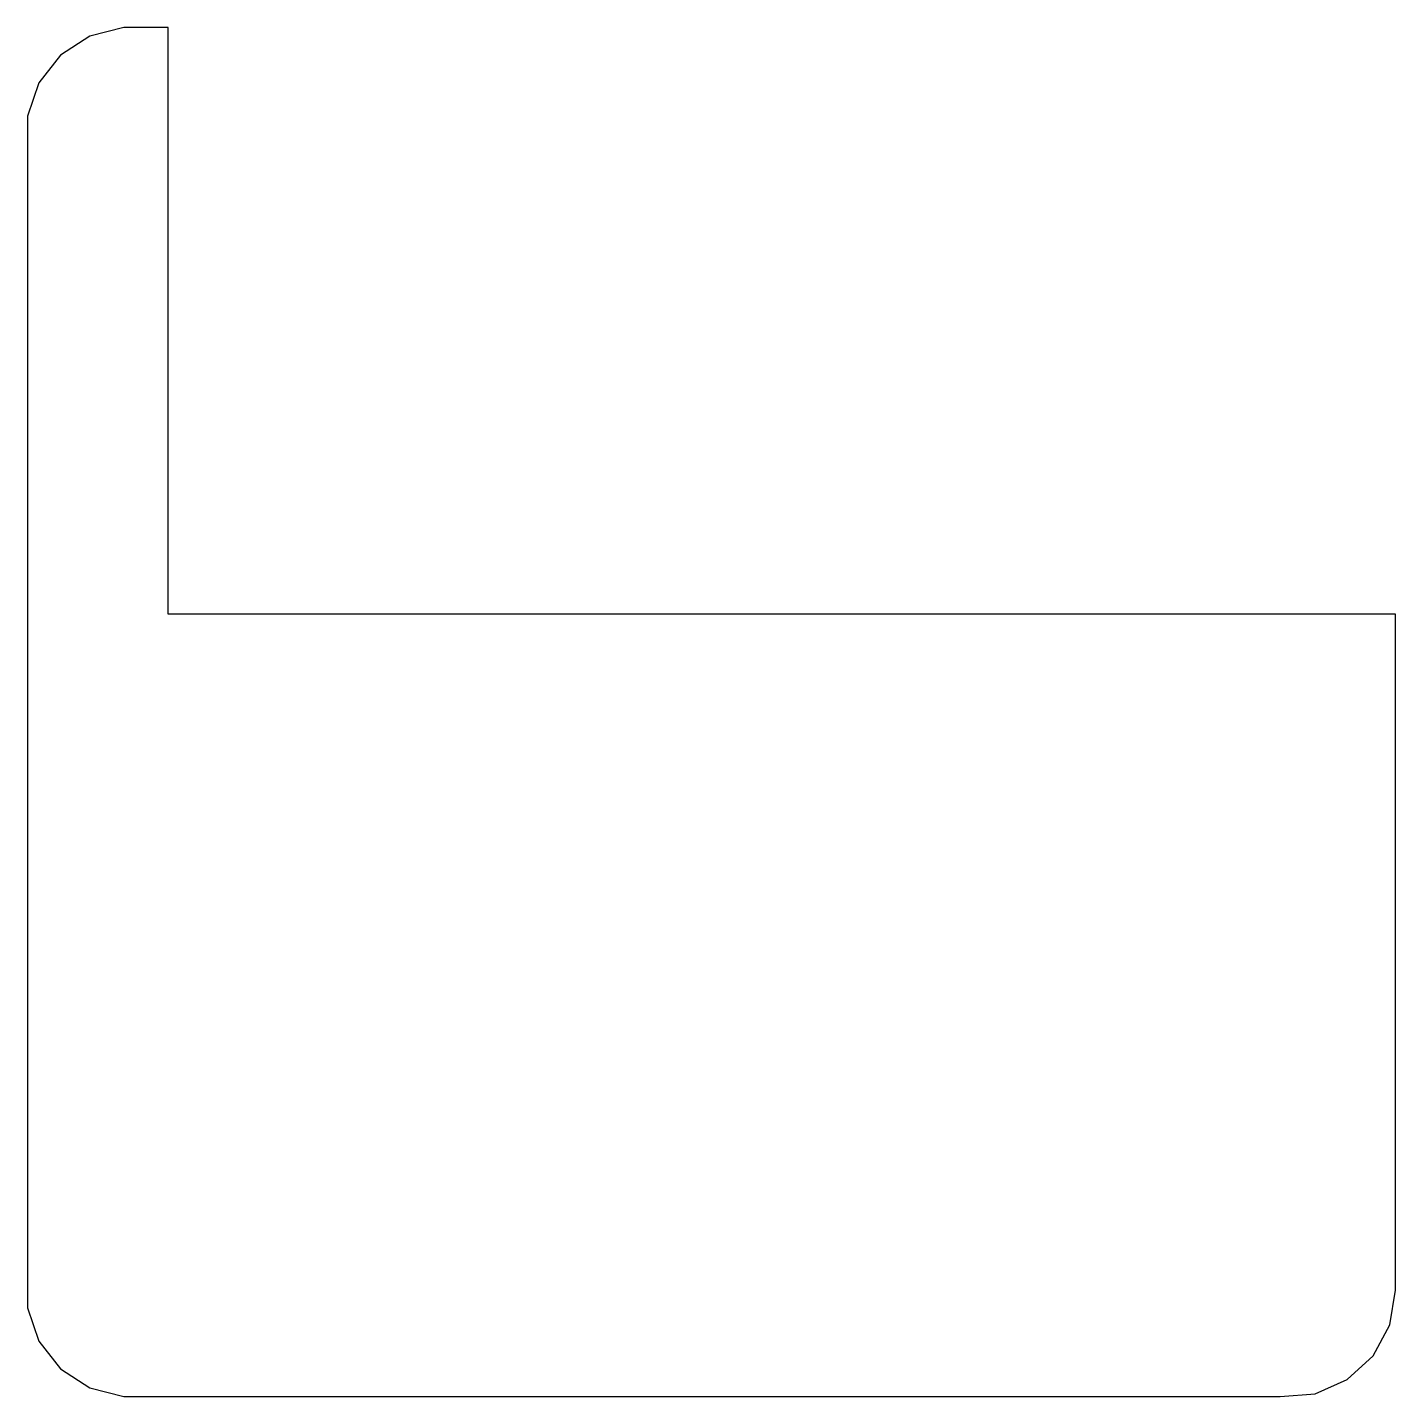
# Model space of a CAD drawing. Header units: metres. Extents: x 0.1 to 77, y 0 to 77.
import ezdxf

# ---------------------------------------------------------------- set-up
doc = ezdxf.new("R2010")
doc.units = ezdxf.units.M

msp = doc.modelspace()

# ---------------------------------------------------------------- linework, layer by layer
for p, q in [((5.505, 76.98), (3.59, 76.495)), ((8, 76.98), (5.505, 76.98)), ((8, 44), (8, 76.98)), ((3.59, 76.495), (1.936, 75.414)), ((1.936, 75.414), (0.723, 73.856)), ((0.723, 73.856), (0.082, 71.988)), ((0.082, 71.988), (0.082, 5.012)), ((77, 44), (8, 44)), ((77, 6), (77, 44)), ((76.675, 4.052), (77, 6)), ((0.082, 5.012), (0.723, 3.144)), ((75.735, 2.315), (76.675, 4.052)), ((0.723, 3.144), (1.936, 1.586)), ((74.282, 0.977), (75.735, 2.315)), ((1.936, 1.586), (3.59, 0.505)), ((72.473, 0.184), (74.282, 0.977)), ((3.59, 0.505), (5.505, 0.021)), ((5.505, 0.021), (70.504, 0.021)), ((70.504, 0.021), (72.473, 0.184))]:
    msp.add_line(p, q)

doc.saveas('drawing.dxf')
